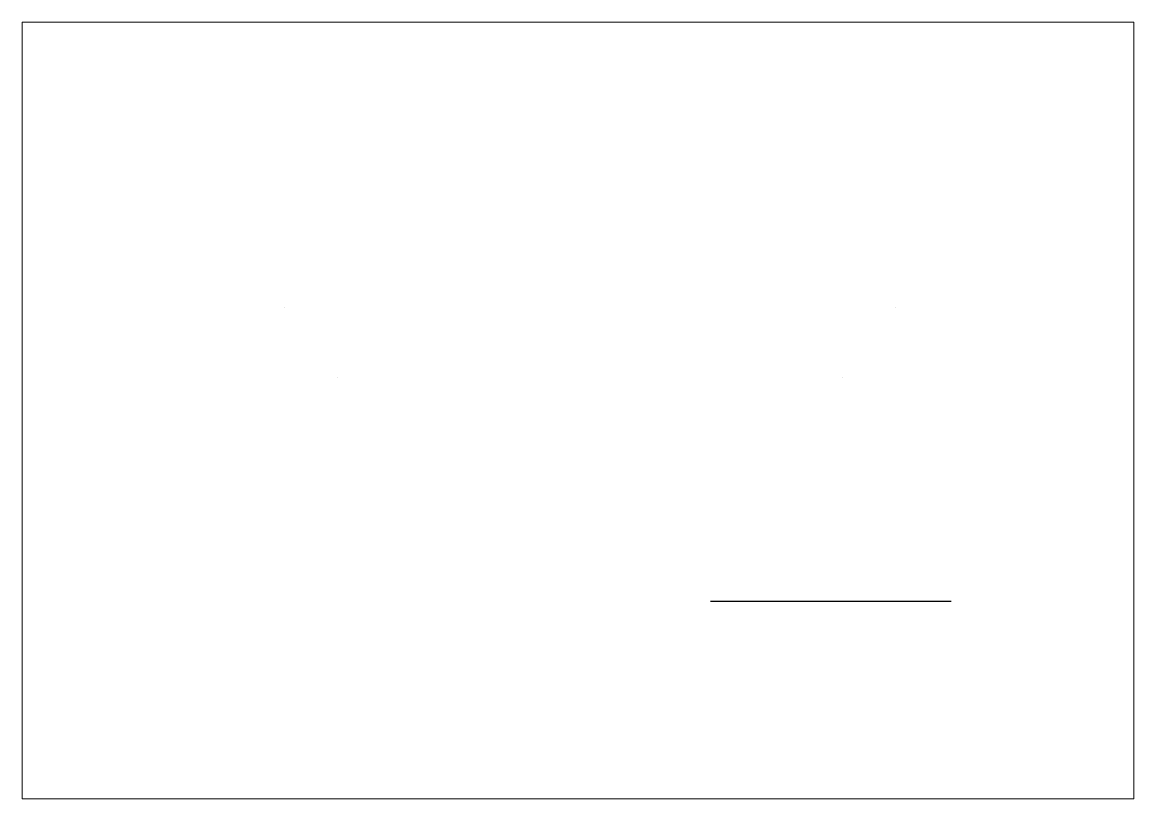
# Paper-space layout 'Layout1' of a CAD drawing. Header units: inches. Extents: x 29 to 260, y 20 to 181.
# The model-space entities are those that its viewports show. They can reach past a viewport. Long polylines and large blocks are cut down to what shows.
import ezdxf

# ---------------------------------------------------------------- set-up
doc = ezdxf.new("R2010")
doc.units = ezdxf.units.IN

msp = doc.modelspace()

# ---------------------------------------------------------------- linework, layer by layer
at = {"color": 254, "extrusion": (-0.573576, 0.819152, -6.12323e-17), "elevation": 0.89}
msp.add_lwpolyline([(-16.91, 0), (-16.91, -6, -0.414214)], format="xyb", dxfattribs=at)
at = {"color": 254, "extrusion": (0.573576, 0.819152, -6.12323e-17), "elevation": 52.51}
msp.add_lwpolyline([(-56.82, 0), (-56.82, -6, 0.414214)], format="xyb", dxfattribs=at)
at = {"color": 254}
for points in [[(18.81, 3.2), (18.81, 3.2)], [(71.19, 3.2), (71.19, 3.2)]]:
    msp.add_lwpolyline(points, dxfattribs=at)
at = {"color": 5}
msp.add_lwpolyline([(57.5, -20), (82.5, -20)], dxfattribs=at)

psp = doc.layouts.get("Layout1")

# ---------------------------------------------------------------- viewports
at = {"layer": '0', "color": 5, "view_target_point": (43.76, -0.23)}
psp.add_viewport(center=(144.21, 100.73), size=(230.73, 161.1715), view_center_point=(0, 0), view_height=80.5857, dxfattribs=at)

doc.saveas('drawing.dxf')
